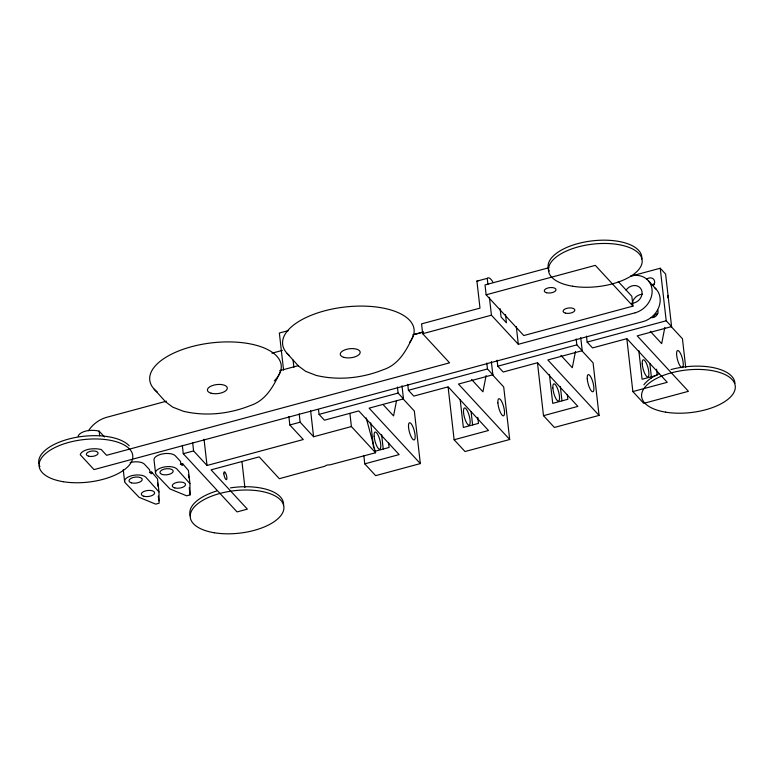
<?xml version="1.0" encoding="UTF-8"?>
<svg xmlns="http://www.w3.org/2000/svg" width="774" height="774" viewBox="0 0 774 774"><rect width="100%" height="100%" fill="white"/><g stroke="black" fill="none" stroke-linecap="round" stroke-linejoin="round"><path stroke-width="1.16" d="M158.989 491.935L159.115 503.216L155.68 504.145L139.068 497.305L125.311 482.889A11.126 5.05 -6.5 0 1 131.59 475.739A11.126 5.05 -6.5 0 1 145.928 477.326L158.989 491.935L157.499 478.806L151.694 472.043L149.401 472.662M189.93 483.595L190.056 494.876L186.611 495.805L170.009 488.965L156.242 474.549A11.126 5.05 -6.5 0 1 162.521 467.399A11.126 5.05 -6.5 0 1 176.869 468.986L189.93 483.595L188.43 470.466L182.625 463.703L180.342 464.323M396.52 400.787L393.569 415.909L382.975 404.444M486.111 375.535L482.937 391.818L471.53 379.463M575.479 351.444L572.305 367.718L560.898 355.372M667.575 297.729L668.03 295.407M664.847 327.354L661.673 343.627L650.266 331.282M280.536 371.327C273.861 385.616 266.13 400.709 249.789 405.75L249.547 405.876C228.659 414.09 205.265 416.48 183.341 411.246L172.757 407.143L165.791 401.977M413.413 335.5C406.737 349.79 399.007 364.883 382.666 369.924L382.424 370.049C361.535 378.263 338.141 380.653 316.218 375.419L305.633 371.317L298.667 366.15M288.518 330.556L279.356 333.023L283.574 370.049M654.814 287.88A20.801 17.589 -42.7 0 1 659.08 306.533A20.801 17.589 -42.7 0 1 643.252 321.539L94.002 469.595L80.225 454.677A12.113 5.495 -6.5 0 1 88.188 449.355A15.983 7.256 -6.5 0 1 101.239 449.53L106.56 455.306L449.578 362.832L422.691 333.72L421.569 323.871L479.996 308.12L476.919 281.136L487.233 278.359A18.353 5.166 74.9 0 1 492.767 281.813M548.901 267.727L485.017 284.948L486.14 294.807L523.785 335.548L632.958 306.117L631.836 296.268L618.242 281.543M486.14 294.807L595.322 265.366L632.958 306.117M271.926 353.205L282.365 350.39M166.449 401.193L106.918 417.244A28.135 23.791 -42.7 0 0 88.517 430.663M279.685 370.669L298.358 365.628M412.755 334.794L423.262 331.959M414.061 334.6L423.359 332.094M632.319 275.757L660.222 268.239L665.601 274.054L671.59 326.599L637.215 335.868L688.434 391.315L643.745 403.36L632.861 391.576L626.872 339.031M422.691 333.72L491.432 315.192L518.319 344.295L635.183 312.783M318.511 409.601L319.052 414.371L398.107 393.066L403.486 398.881L369.111 408.15L420.33 463.597L375.651 475.642L364.757 463.849L363.809 455.489M407.743 384.31L408.42 390.28L487.475 368.966L492.854 374.79L458.479 384.059L509.698 439.497L465.019 451.542L454.125 439.758L448.136 387.213M497.101 360.22L497.788 366.189L576.843 344.875L582.222 350.699L547.847 359.958L599.066 415.406L554.387 427.451L543.493 415.667L537.504 363.122M586.469 336.129L587.156 342.098L666.211 320.784L671.59 326.599M182.325 445.35L183.274 453.709L193.587 450.923L207.035 465.474L303.273 439.535L289.834 424.974L288.876 416.615M289.834 424.974L300.138 422.198L313.586 436.749L351.396 426.561L375.593 452.751L329.763 464.913A3.706 1.683 -6.5 0 0 324.896 466.229L279.346 478.7L259.184 456.873L211.07 469.847L247.361 509.137L237.047 511.914L183.274 453.709M375.148 451.232L389.109 447.469L388.567 442.689M364.757 463.849L399.132 454.59L358.797 410.926L324.432 420.195L319.052 414.371M454.125 439.758L488.5 430.489L448.165 386.836L413.8 396.104L408.42 390.28M543.493 415.667L577.868 406.398L537.533 362.745L503.168 372.013L497.788 366.189M632.861 391.576L667.236 382.308L626.901 338.654L592.536 347.913L587.156 342.098M648.38 280.769L656.449 289.505M671.068 326.444L682.445 338.77L685.716 367.427M581.7 350.545L593.077 362.861L599.066 415.406M492.332 374.635L503.71 386.952L509.698 439.497M402.964 398.726L414.342 411.052L420.33 463.597M78.135 436.284A12.113 5.495 -6.5 0 1 86.088 430.963A15.983 7.256 -6.5 0 1 99.14 431.147L104.471 436.913M287.067 353.36L298.358 365.889M154.19 389.187L165.481 401.706M366.208 417.921L375.593 452.751M660.222 268.239L666.211 320.784M656.526 369.208L657.213 375.197L642.091 379.27L638.811 350.554M649.841 363.538L651.476 377.896M580.723 337.561L582.222 350.699M576.166 338.906L576.843 344.875M567.294 394.498L567.845 399.287L552.723 403.36L549.453 374.645M560.337 386.439L561.972 400.797M516.287 326.473L518.319 344.295M505.499 314.525L506.438 322.797L501.059 316.982L500.12 308.7M487.233 278.359L487.91 284.3M489.4 297.371L491.432 315.192M491.355 361.651L492.854 374.79M486.798 362.996L487.475 368.966M477.79 417.399L478.477 423.378L463.355 427.451L460.22 399.935M471.105 411.729L472.604 424.887M401.987 385.742L403.486 398.881M397.43 387.087L398.107 393.066M381.601 434.62L383.236 448.978M370.717 422.836L373.581 447.962M349.896 413.422L351.396 426.561M310.597 410.481L313.586 436.749M293.065 360.103L293.888 367.263M299.19 413.838L300.138 422.198M241.923 461.362L244.913 487.639M204.036 439.206L207.035 465.474M192.639 442.564L193.587 450.923M188.421 474.51L188.798 477.79M189.233 487.707L190.056 494.876M157.49 482.85L157.857 486.13M158.302 496.057L158.844 500.826M155.555 473.32L154.055 460.182A11.126 5.05 -6.5 0 1 162.405 453.941A11.126 5.05 -6.5 0 1 175.369 455.847L180.477 461.381A2.97 0.832 74.9 0 0 181.851 465.174A2.97 0.832 74.9 0 0 182.625 463.703M123.26 469.721L124.614 481.66M99.14 431.147L99.662 435.743M646.435 279.404A5.563 4.702 -42.7 0 1 653.246 278.872A5.563 4.702 -42.7 0 1 653.546 285.471M651.814 285.229A5.563 4.702 -42.7 0 1 654.32 283.864M657.707 309.91A5.563 4.702 -42.7 0 1 656.449 315.589A5.563 4.702 -42.7 0 1 650.779 317.495M682.02 367.698A8.901 2.506 74.9 0 1 676.679 355.334A8.901 2.506 74.9 0 1 680.578 353.612A8.901 2.506 74.9 0 1 682.629 367.427M653.498 317.088A5.563 4.702 -42.7 0 1 657.687 313.422M630.616 276.076A20.801 17.589 -42.7 0 1 651.998 289.118A20.801 17.589 -42.7 0 1 635.183 312.812M626.079 290.066A9.646 8.156 -42.7 0 1 641.472 289.863A9.646 8.156 -42.7 0 1 631.71 303.273M476.919 281.136A18.353 5.166 74.9 0 1 478.796 280.739M632.271 303.244A9.646 8.156 -42.7 0 1 642.526 294.255M289.389 355.556A66.138 30.031 -6.5 0 1 345.726 306.92A66.138 30.031 -6.5 0 1 409.465 342.524M157.383 392.079A66.138 30.031 -6.5 0 1 214.669 342.553A66.138 30.031 -6.5 0 1 274.306 380.876M549.308 271.103A47.117 21.391 -6.5 0 1 590.862 241.033A47.117 21.391 -6.5 0 1 641.743 259.058M643.891 384.823A47.117 21.391 -6.5 0 1 659.38 373.61M670.99 369.546A47.117 21.391 -6.5 0 1 734.923 383.459M230.371 487.891A47.117 21.391 -6.5 0 1 283.478 505.606M190.394 516.2A47.117 21.391 -6.5 0 1 216.536 491.035M39.929 466.596A47.117 21.391 -6.5 0 1 39.281 465.145M38.874 463.665A47.117 21.391 -6.5 0 1 74.885 437.61A47.117 21.391 -6.5 0 1 129.219 445.805M130.09 462.6A11.126 5.05 -6.5 0 1 144.438 464.187L149.546 469.721A2.97 0.832 74.9 0 0 150.92 473.514A2.97 0.832 74.9 0 0 151.694 472.043M463.51 412.126A8.901 2.506 74.9 0 0 468.918 425.149A8.901 2.506 74.9 0 0 468.038 412.31A8.901 2.506 74.9 0 0 463.51 412.126M497.885 402.857A8.901 2.506 74.9 0 0 503.294 415.88A8.901 2.506 74.9 0 0 502.403 403.041A8.901 2.506 74.9 0 0 497.885 402.857M374.142 436.217A8.901 2.506 74.9 0 0 379.55 449.239A8.901 2.506 74.9 0 0 378.67 436.401A8.901 2.506 74.9 0 0 374.142 436.217M408.517 426.948A8.901 2.506 74.9 0 0 413.926 439.971A8.901 2.506 74.9 0 0 413.045 427.132A8.901 2.506 74.9 0 0 408.517 426.948M552.878 388.035A8.901 2.506 74.9 0 0 558.286 401.058A8.901 2.506 74.9 0 0 557.406 388.219A8.901 2.506 74.9 0 0 552.878 388.035M587.253 378.767A8.901 2.506 74.9 0 0 592.661 391.789A8.901 2.506 74.9 0 0 591.771 378.95A8.901 2.506 74.9 0 0 587.253 378.767M642.246 363.935A8.901 2.506 74.9 0 0 647.654 376.957A8.901 2.506 74.9 0 0 646.774 364.128A8.901 2.506 74.9 0 0 642.246 363.935M88.536 456.167A5.931 2.699 -6.5 0 0 98.056 453.593A5.931 2.699 -6.5 0 0 90.065 451.387A5.931 2.699 -6.5 0 0 88.536 456.167M344.004 357.394A10.014 4.547 -6.5 0 0 360.074 353.06A10.014 4.547 -6.5 0 0 346.597 349.326A10.014 4.547 -6.5 0 0 344.004 357.394M211.128 393.211A10.014 4.547 -6.5 0 0 227.198 388.877A10.014 4.547 -6.5 0 0 213.721 385.152A10.014 4.547 -6.5 0 0 211.128 393.211M546.579 292.756A5.931 2.699 -6.5 0 0 556.003 290.076A5.931 2.699 -6.5 0 0 547.837 287.986A5.931 2.699 -6.5 0 0 546.579 292.756M565.397 313.131A5.931 2.699 -6.5 0 0 574.821 310.451A5.931 2.699 -6.5 0 0 566.665 308.362A5.931 2.699 -6.5 0 0 565.397 313.131M223.86 473.765A4.083 1.151 74.9 0 0 226.347 479.677A4.083 1.151 74.9 0 0 225.902 473.727A4.083 1.151 74.9 0 0 223.86 473.765M572.528 286.216A47.117 21.391 -6.5 0 0 642.188 260.799A47.117 21.391 -6.5 0 0 571.241 249.093A47.117 21.391 -6.5 0 0 572.528 286.216M665.64 412.155A47.117 21.391 -6.5 0 0 735.3 386.748A47.117 21.391 -6.5 0 0 664.353 375.042A47.117 21.391 -6.5 0 0 665.64 412.155M214.263 532.754A47.117 21.391 -6.5 0 0 283.913 507.347A47.117 21.391 -6.5 0 0 212.976 495.641A47.117 21.391 -6.5 0 0 214.263 532.754M63.149 481.699A47.117 21.391 -6.5 0 0 132.809 456.292A47.117 21.391 -6.5 0 0 61.862 444.586A47.117 21.391 -6.5 0 0 63.149 481.699M162.405 474.52A6.676 3.028 -6.5 0 0 173.124 471.627A6.676 3.028 -6.5 0 0 164.136 469.15A6.676 3.028 -6.5 0 0 162.405 474.52M174.779 487.91A6.676 3.028 -6.5 0 0 185.489 485.017A6.676 3.028 -6.5 0 0 176.501 482.531A6.676 3.028 -6.5 0 0 174.779 487.91M131.474 482.86A6.676 3.028 -6.5 0 0 142.184 479.967A6.676 3.028 -6.5 0 0 133.196 477.49A6.676 3.028 -6.5 0 0 131.474 482.86M143.838 496.25A6.676 3.028 -6.5 0 0 154.558 493.357A6.676 3.028 -6.5 0 0 145.57 490.871A6.676 3.028 -6.5 0 0 143.838 496.25"/></g></svg>
